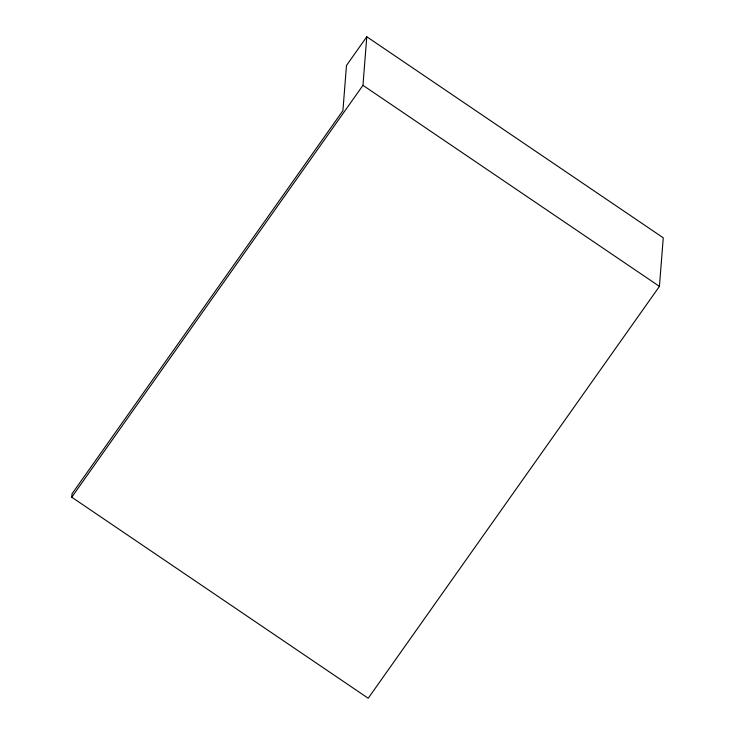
<?xml version="1.0" encoding="UTF-8"?>
<svg xmlns="http://www.w3.org/2000/svg" width="735" height="735" viewBox="0 0 735 735"><rect width="100%" height="100%" fill="white"/><g stroke="black" fill="none" stroke-linecap="round" stroke-linejoin="round"><path stroke-width="1.1" d="M71.745 497.2L72.012 493.81L342.914 110.663L346.479 65.479L366.783 36.75L663.255 237.8L659.433 286.384L368.217 698.25L71.745 497.2L362.961 85.324L366.783 36.75M362.961 85.324L659.433 286.384"/></g></svg>
